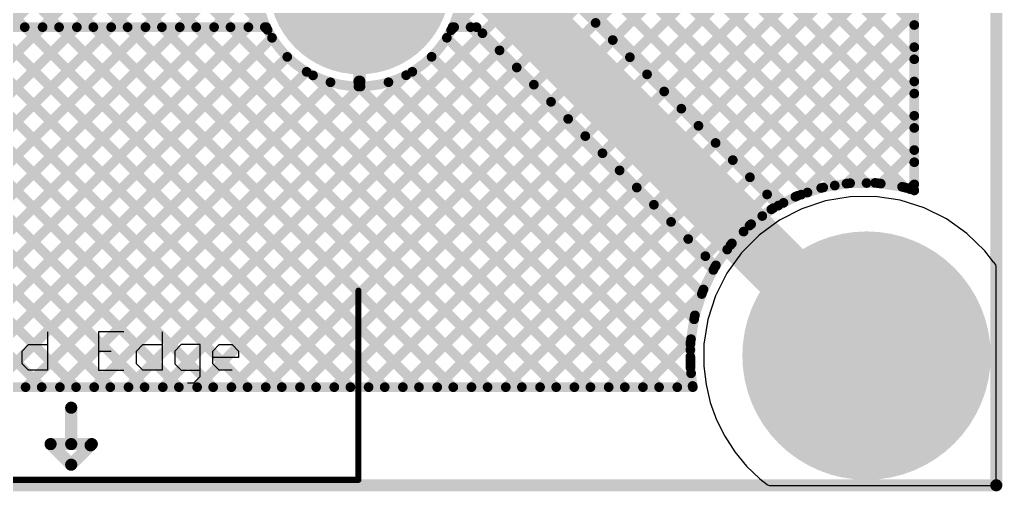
# Model space of a CAD drawing. Header units: millimetres. Extents: x 2.49 to 5.65, y 1.36 to 4.13.
# Drawn here: x 4.839 to 5.65, y 1.364 to 1.753 of the extents above; entities that cross this region are included whole.
import ezdxf

# ---------------------------------------------------------------- set-up
doc = ezdxf.new("R2010")
doc.units = ezdxf.units.MM
doc.header["$MEASUREMENT"] = 0
for name, color, linetype in [('BottomLayer', 5, 'Continuous'), ('BottomSolder', 6, 'Continuous'), ('Mechanical2', 216, 'Continuous'), ('MultiLayer', 9, 'Continuous'), ('PadHoleLayer', 156, 'Continuous'), ('TopLayer', 1, 'Continuous'), ('TopOverlay', 2, 'Continuous'), ('TopSolder', 216, 'Continuous'), ('ViaHoleLayer', 16, 'Continuous')]:
    doc.layers.add(name, color=color, linetype=linetype)

# ---------------------------------------------------------------- blocks, each defined once
blk = doc.blocks.new('U241_041N_1BR85_1_3')
at = {"layer": 'BottomLayer'}
for points, const_width in [([(-0.06496, 0.09272, 1), (-0.03346, 0.09272, 1)], 0.0315), ([(0.03346, 0.09272, 1), (0.06496, 0.09272, 1)], 0.0315), ([(-0.06496, 0.01398, 1), (-0.03346, 0.01398, 1)], 0.0315), ([(0.03346, 0.01398, 1), (0.06496, 0.01398, 1)], 0.0315), ([(-0.27264, -0.09272, 1), (-0.20177, -0.09272, 1)], 0.07087), ([(0.20177, -0.09272, 1), (0.27264, -0.09272, 1)], 0.07087)]:
    blk.add_lwpolyline(points, format="xyb", close=True, dxfattribs=dict(at, const_width=const_width))
at = {"layer": 'BottomSolder'}
for points, const_width in [([(-0.06696, 0.09272, 1), (-0.03146, 0.09272, 1)], 0.0355), ([(0.03146, 0.09272, 1), (0.06696, 0.09272, 1)], 0.0355), ([(-0.06696, 0.01398, 1), (-0.03146, 0.01398, 1)], 0.0355), ([(0.03146, 0.01398, 1), (0.06696, 0.01398, 1)], 0.0355), ([(-0.27464, -0.09272, 1), (-0.19977, -0.09272, 1)], 0.07487), ([(0.19977, -0.09272, 1), (0.27464, -0.09272, 1)], 0.07487)]:
    blk.add_lwpolyline(points, format="xyb", close=True, dxfattribs=dict(at, const_width=const_width))
at = {"layer": 'MultiLayer'}
for points, const_width in [([(-0.06496, 0.09272, 1), (-0.03346, 0.09272, 1)], 0.0315), ([(0.03346, 0.09272, 1), (0.06496, 0.09272, 1)], 0.0315), ([(-0.06496, 0.01398, 1), (-0.03346, 0.01398, 1)], 0.0315), ([(0.03346, 0.01398, 1), (0.06496, 0.01398, 1)], 0.0315), ([(-0.27264, -0.09272, 1), (-0.20177, -0.09272, 1)], 0.07087), ([(0.20177, -0.09272, 1), (0.27264, -0.09272, 1)], 0.07087)]:
    blk.add_lwpolyline(points, format="xyb", close=True, dxfattribs=dict(at, const_width=const_width))
at = {"layer": 'PadHoleLayer'}
for points, const_width in [([(-0.05827, 0.09272, 1), (-0.04016, 0.09272, 1)], 0.01811), ([(0.04016, 0.09272, 1), (0.05827, 0.09272, 1)], 0.01811), ([(-0.05827, 0.01398, 1), (-0.04016, 0.01398, 1)], 0.01811), ([(0.04016, 0.01398, 1), (0.05827, 0.01398, 1)], 0.01811), ([(-0.25984, -0.09272, 1), (-0.21457, -0.09272, 1)], 0.04528), ([(0.21457, -0.09272, 1), (0.25984, -0.09272, 1)], 0.04528)]:
    blk.add_lwpolyline(points, format="xyb", close=True, dxfattribs=dict(at, const_width=const_width))
at = {"layer": 'TopLayer'}
for points, const_width in [([(-0.06496, 0.09272, 1), (-0.03346, 0.09272, 1)], 0.0315), ([(0.03346, 0.09272, 1), (0.06496, 0.09272, 1)], 0.0315), ([(-0.06496, 0.01398, 1), (-0.03346, 0.01398, 1)], 0.0315), ([(0.03346, 0.01398, 1), (0.06496, 0.01398, 1)], 0.0315), ([(-0.27264, -0.09272, 1), (-0.20177, -0.09272, 1)], 0.07087), ([(0.20177, -0.09272, 1), (0.27264, -0.09272, 1)], 0.07087)]:
    blk.add_lwpolyline(points, format="xyb", close=True, dxfattribs=dict(at, const_width=const_width))
at = {"layer": 'TopOverlay'}
for p, q in [((-0.167, -0.38002), (-0.167, -0.4115)), ((-0.15126, -0.38002), (-0.167, -0.38002)), ((-0.14601, -0.38527), (-0.15126, -0.38002)), ((-0.02007, -0.38002), (-0.02007, -0.4115)), ((0.04291, -0.38002), (0.02192, -0.38002)), ((0.02192, -0.38002), (0.02192, -0.4115)), ((0.07439, -0.38002), (0.07439, -0.4115)), ((-0.14601, -0.39051), (-0.14601, -0.38527)), ((-0.15126, -0.39576), (-0.167, -0.39576)), ((-0.167, -0.39576), (-0.15126, -0.39576)), ((-0.15126, -0.39576), (-0.14601, -0.39051)), ((-0.14601, -0.40101), (-0.15126, -0.39576)), ((-0.13027, -0.39051), (-0.13551, -0.39576)), ((-0.13551, -0.39576), (-0.13551, -0.40626)), ((-0.11977, -0.39051), (-0.13027, -0.39051)), ((-0.11452, -0.39576), (-0.11977, -0.39051)), ((-0.11452, -0.40626), (-0.11452, -0.39576)), ((-0.09878, -0.39051), (-0.08829, -0.39051)), ((-0.08829, -0.39051), (-0.08304, -0.39576)), ((-0.08304, -0.39576), (-0.08304, -0.4115)), ((-0.07254, -0.39051), (-0.07254, -0.4115)), ((-0.07254, -0.40101), (-0.06729, -0.39576)), ((-0.06729, -0.39576), (-0.06205, -0.39051)), ((-0.06205, -0.39051), (-0.0568, -0.39051)), ((-0.04106, -0.39576), (-0.03581, -0.39051)), ((-0.04106, -0.40626), (-0.04106, -0.39576)), ((-0.03581, -0.39051), (-0.02007, -0.39051)), ((0.02192, -0.39576), (0.03241, -0.39576)), ((0.0534, -0.39576), (0.05865, -0.39051)), ((0.0534, -0.40626), (0.0534, -0.39576)), ((0.05865, -0.39051), (0.07439, -0.39051)), ((0.09013, -0.39051), (0.08489, -0.39576)), ((0.08489, -0.39576), (0.08489, -0.40626)), ((0.10588, -0.39051), (0.09013, -0.39051)), ((0.10588, -0.41675), (0.10588, -0.39051)), ((0.11637, -0.39576), (0.12162, -0.39051)), ((0.11637, -0.40626), (0.11637, -0.39576)), ((0.12162, -0.39051), (0.13212, -0.39051)), ((0.13212, -0.39051), (0.13736, -0.39576)), ((0.13736, -0.39576), (0.13736, -0.40101)), ((-0.14601, -0.40626), (-0.14601, -0.40101)), ((-0.10403, -0.40626), (-0.09878, -0.40101)), ((-0.09878, -0.40101), (-0.08304, -0.40101)), ((-0.07254, -0.4115), (-0.07254, -0.40101)), ((0.13736, -0.40101), (0.11637, -0.40101)), ((-0.167, -0.4115), (-0.15126, -0.4115)), ((-0.15126, -0.4115), (-0.14601, -0.40626)), ((-0.13551, -0.40626), (-0.13027, -0.4115)), ((-0.13027, -0.4115), (-0.11977, -0.4115)), ((-0.11977, -0.4115), (-0.11452, -0.40626)), ((-0.09878, -0.4115), (-0.10403, -0.40626)), ((-0.08304, -0.4115), (-0.09878, -0.4115)), ((-0.03581, -0.4115), (-0.04106, -0.40626)), ((-0.02007, -0.4115), (-0.03581, -0.4115)), ((0.02192, -0.4115), (0.04291, -0.4115)), ((0.05865, -0.4115), (0.0534, -0.40626)), ((0.07439, -0.4115), (0.05865, -0.4115)), ((0.08489, -0.40626), (0.09013, -0.4115)), ((0.09013, -0.4115), (0.10588, -0.4115)), ((0.12162, -0.4115), (0.11637, -0.40626)), ((0.13212, -0.4115), (0.12162, -0.4115)), ((0.10063, -0.422), (0.10588, -0.41675)), ((0.09538, -0.422), (0.10063, -0.422))]:
    blk.add_line(p, q, dxfattribs=at)
for points, const_width in [([(-0.238, 0.143), (0.23641, 0.143)], 0.005), ([(-0.238, -0.013), (-0.238, 0.143)], 0.005), ([(0.23641, -0.013), (0.23641, 0.143)], 0.005), ([(-0.238, -0.502), (-0.238, -0.346)], 0.005), ([(0.23641, -0.502), (0.23641, -0.346)], 0.005), ([(-0.0005, -0.4725), (-0.0005, -0.4425)], 0.01), ([(-0.0175, -0.4725), (-0.0005, -0.4895)], 0.01), ([(-0.0175, -0.4725), (-0.0005, -0.4725)], 0.01), ([(-0.0005, -0.4725), (0.0165, -0.4725)], 0.01), ([(-0.0005, -0.4895), (0.0155, -0.4735)], 0.01), ([(-0.238, -0.502), (0.23641, -0.502)], 0.005)]:
    blk.add_lwpolyline(points, dxfattribs=dict(at, const_width=const_width))
for points, const_width in [([(-0.23925, 0.143, 1), (-0.23675, 0.143, 1)], 0.0025), ([(-0.23925, 0.143, 1), (-0.23675, 0.143, 1)], 0.0025), ([(0.23516, 0.143, 1), (0.23766, 0.143, 1)], 0.0025), ([(0.23516, 0.143, 1), (0.23766, 0.143, 1)], 0.0025), ([(0.10628, 0.09272, 1), (0.09214, 0.09272, 1)], 0.01), ([(0.08964, 0.09272, 1), (0.09464, 0.09272, 1)], 0.005), ([(0.10378, 0.09272, 1), (0.10878, 0.09272, 1)], 0.005), ([(-0.23925, -0.013, 1), (-0.23675, -0.013, 1)], 0.0025), ([(0.23516, -0.013, 1), (0.23766, -0.013, 1)], 0.0025), ([(-0.23925, -0.346, 1), (-0.23675, -0.346, 1)], 0.0025), ([(0.23516, -0.346, 1), (0.23766, -0.346, 1)], 0.0025), ([(-0.003, -0.4425, 1), (0.002, -0.4425, 1)], 0.005), ([(-0.02, -0.4725, 1), (-0.015, -0.4725, 1)], 0.005), ([(-0.02, -0.4725, 1), (-0.015, -0.4725, 1)], 0.005), ([(-0.003, -0.4725, 1), (0.002, -0.4725, 1)], 0.005), ([(-0.003, -0.4725, 1), (0.002, -0.4725, 1)], 0.005), ([(-0.003, -0.4725, 1), (0.002, -0.4725, 1)], 0.005), ([(0.013, -0.4735, 1), (0.018, -0.4735, 1)], 0.005), ([(0.014, -0.4725, 1), (0.019, -0.4725, 1)], 0.005), ([(-0.003, -0.4895, 1), (0.002, -0.4895, 1)], 0.005), ([(-0.003, -0.4895, 1), (0.002, -0.4895, 1)], 0.005), ([(-0.23925, -0.502, 1), (-0.23675, -0.502, 1)], 0.0025), ([(-0.23925, -0.502, 1), (-0.23675, -0.502, 1)], 0.0025), ([(0.23516, -0.502, 1), (0.23766, -0.502, 1)], 0.0025), ([(0.23516, -0.502, 1), (0.23766, -0.502, 1)], 0.0025)]:
    blk.add_lwpolyline(points, format="xyb", close=True, dxfattribs=dict(at, const_width=const_width))
at = {"layer": 'TopSolder'}
for points, const_width in [([(-0.06696, 0.09272, 1), (-0.03146, 0.09272, 1)], 0.0355), ([(0.03146, 0.09272, 1), (0.06696, 0.09272, 1)], 0.0355), ([(-0.06696, 0.01398, 1), (-0.03146, 0.01398, 1)], 0.0355), ([(0.03146, 0.01398, 1), (0.06696, 0.01398, 1)], 0.0355), ([(-0.27464, -0.09272, 1), (-0.19977, -0.09272, 1)], 0.07487), ([(0.19977, -0.09272, 1), (0.27464, -0.09272, 1)], 0.07487)]:
    blk.add_lwpolyline(points, format="xyb", close=True, dxfattribs=dict(at, const_width=const_width))

msp = doc.modelspace()

# ---------------------------------------------------------------- linework, layer by layer
at = {"layer": 'BottomLayer'}
for p, q in [((5.52415, 1.60699), (5.50375, 1.6036)), ((5.54482, 1.60716), (5.52415, 1.60699)), ((5.56528, 1.60412), (5.54482, 1.60716)), ((5.48413, 1.59707), (5.46576, 1.58758)), ((5.50375, 1.6036), (5.48413, 1.59707)), ((5.585, 1.59793), (5.56528, 1.60412)), ((5.60353, 1.58874), (5.585, 1.59793)), ((5.6204, 1.57679), (5.60353, 1.58874)), ((5.46576, 1.58758), (5.4491, 1.57534)), ((5.4491, 1.57534), (5.43454, 1.56066)), ((5.63521, 1.56236), (5.6204, 1.57679)), ((5.43454, 1.56066), (5.42244, 1.54389)), ((5.6414, 1.55408), (5.63521, 1.56236)), ((5.64146, 1.55399), (5.6414, 1.55408)), ((5.64159, 1.55381), (5.64146, 1.55399)), ((5.6417, 1.55362), (5.64159, 1.55381)), ((5.64181, 1.55343), (5.6417, 1.55362)), ((5.64186, 1.55333), (5.64181, 1.55343)), ((5.64248, 1.55301), (5.64186, 1.55333)), ((5.64186, 1.55333), (5.64186, 1.55333)), ((5.64351, 1.55207), (5.64248, 1.55301)), ((5.64424, 1.55088), (5.64351, 1.55207)), ((5.64462, 1.54954), (5.64424, 1.55088)), ((5.64462, 1.54885), (5.64462, 1.54954)), ((5.64462, 1.41867), (5.64462, 1.54885)), ((5.42244, 1.54389), (5.4131, 1.52544)), ((5.4131, 1.52544), (5.40675, 1.50576)), ((5.40675, 1.50576), (5.40353, 1.48534)), ((5.40353, 1.48534), (5.40353, 1.475)), ((5.40353, 1.475), (5.40353, 1.46739)), ((5.40353, 1.46739), (5.40528, 1.45227)), ((5.40528, 1.45227), (5.40875, 1.43745)), ((5.40875, 1.43745), (5.4139, 1.42313)), ((5.4139, 1.42313), (5.42067, 1.40949)), ((5.64462, 1.36882), (5.64462, 1.41867)), ((5.42067, 1.40949), (5.42895, 1.39672)), ((5.42895, 1.39672), (5.43865, 1.38499)), ((5.43865, 1.38499), (5.44963, 1.37445)), ((5.44963, 1.37445), (5.45569, 1.36984)), ((5.45569, 1.36984), (5.45601, 1.3696)), ((5.45601, 1.3696), (5.45673, 1.36921)), ((5.45673, 1.36921), (5.45751, 1.36895)), ((5.45751, 1.36895), (5.45831, 1.36882)), ((5.45831, 1.36882), (5.45872, 1.36882)), ((5.45872, 1.36882), (5.45872, 1.36882)), ((5.45872, 1.36882), (5.64462, 1.36882))]:
    msp.add_line(p, q, dxfattribs=at)
for points, const_width in [([(5.577, 3.8819), (5.577, 1.61219)], 0.008), ([(4.84999, 2.47563), (5.577, 1.74863)], 0.008), ([(4.56127, 1.45), (5.577, 2.46573)], 0.008), ([(4.84999, 2.44735), (5.577, 1.72034)], 0.008), ([(4.58956, 1.45), (5.577, 2.43744)], 0.008), ([(4.84999, 2.41907), (5.577, 1.69206)], 0.008), ([(4.61784, 1.45), (5.577, 2.40916)], 0.008), ([(4.84999, 2.39078), (5.577, 1.66377)], 0.008), ([(4.64612, 1.45), (5.577, 2.38088)], 0.008), ([(4.84999, 2.3625), (5.577, 1.63549)], 0.008), ([(4.84999, 2.33421), (5.56973, 1.61447)], 0.008), ([(4.84999, 2.30593), (5.5376, 1.61832)], 0.008), ([(4.84999, 2.27764), (5.5114, 1.61624)], 0.008), ([(4.84999, 2.24936), (5.48888, 1.61047)], 0.008), ([(4.84999, 2.22108), (5.46913, 1.60194)], 0.008), ([(4.84999, 2.19279), (5.45165, 1.59113)], 0.008), ([(5.19505, 1.74437), (5.577, 2.12632)], 0.008), ([(4.541, 2.10581), (5.19681, 1.45)], 0.008), ([(4.92897, 1.45), (5.577, 2.09803)], 0.008), ([(4.541, 2.07752), (5.16852, 1.45)], 0.008), ([(4.95725, 1.45), (5.577, 2.06975)], 0.008), ([(4.541, 2.04924), (5.14024, 1.45)], 0.008), ([(4.98554, 1.45), (5.577, 2.04146)], 0.008), ([(4.541, 2.02095), (5.11195, 1.45)], 0.008), ([(5.01382, 1.45), (5.577, 2.01318)], 0.008), ([(5.04211, 1.45), (5.577, 1.9849)], 0.008), ([(5.07039, 1.45), (5.577, 1.95661)], 0.008), ([(5.09867, 1.45), (5.577, 1.92833)], 0.008), ([(5.12696, 1.45), (5.577, 1.90004)], 0.008), ([(4.41989, 1.8875), (4.85739, 1.45)], 0.008), ([(5.15524, 1.45), (5.577, 1.87176)], 0.008), ([(4.86726, 1.8644), (5.28166, 1.45)], 0.008), ([(4.53299, 1.45), (4.92722, 1.84424)], 0.008), ([(4.82772, 1.84737), (5.22509, 1.45)], 0.008), ([(4.8519, 1.85148), (5.25338, 1.45)], 0.008), ([(4.91112, 1.84882), (5.30994, 1.45)], 0.008), ([(4.94275, 1.84548), (5.04367, 1.74456)], 0.008), ([(5.18353, 1.45), (5.577, 1.84347)], 0.008), ([(4.67441, 1.45), (5.04197, 1.81756)], 0.008), ([(5.19678, 1.81773), (5.43622, 1.57828)], 0.008), ([(5.21181, 1.45), (5.577, 1.81519)], 0.008), ([(4.72622, 1.80745), (5.08367, 1.45)], 0.008), ([(4.70269, 1.45), (5.03455, 1.78186)], 0.008), ([(5.11941, 1.70198), (5.11941, 1.78285)], 0.01), ([(5.20427, 1.78195), (5.42274, 1.56347)], 0.008), ([(5.2401, 1.45), (5.577, 1.7869)], 0.008), ([(4.72957, 1.77581), (5.05538, 1.45)], 0.008), ([(4.73098, 1.45), (5.03843, 1.75745)], 0.008), ([(5.20041, 1.75752), (5.41127, 1.54666)], 0.008), ([(5.26838, 1.45), (5.577, 1.75862)], 0.008), ([(4.72435, 1.75275), (5.0271, 1.45)], 0.008), ([(4.71457, 1.73425), (4.99882, 1.45)], 0.008), ([(4.75926, 1.45), (5.04732, 1.73806)], 0.008), ([(5.19153, 1.73812), (5.40202, 1.52763)], 0.008), ([(5.29666, 1.45), (5.577, 1.73034)], 0.008), ([(4.78755, 1.45), (5.05989, 1.72235)], 0.008), ([(5.17897, 1.72239), (5.39542, 1.50595)], 0.008), ([(4.70124, 1.71929), (4.97053, 1.45)], 0.008), ([(4.68451, 1.70774), (4.94225, 1.45)], 0.008), ([(4.81583, 1.45), (5.07585, 1.71001)], 0.008), ([(4.90068, 1.45), (5.15789, 1.70721)], 0.008), ([(5.08112, 1.70711), (5.33823, 1.45)], 0.008), ([(5.16303, 1.71005), (5.39231, 1.48077)], 0.008), ([(4.63735, 1.69833), (4.88568, 1.45)], 0.008), ([(4.66386, 1.7001), (4.91396, 1.45)], 0.008), ([(4.84411, 1.45), (5.09553, 1.70141)], 0.008), ([(4.8724, 1.45), (5.12039, 1.69799)], 0.008), ([(5.11853, 1.69798), (5.36651, 1.45)], 0.008), ([(5.14337, 1.70143), (5.39429, 1.45051)], 0.008), ([(5.4837, 1.60875), (5.577, 1.70205)], 0.008), ([(5.52108, 1.61784), (5.577, 1.67377)], 0.008), ([(5.54934, 1.61783), (5.577, 1.64548)], 0.008), ([(5.50191, 1.61466), (5.52231, 1.61805)], 0.008), ([(5.52405, 1.6182), (5.54473, 1.61838)], 0.008), ([(5.54648, 1.61825), (5.56693, 1.61521)], 0.008), ([(5.57319, 1.61339), (5.577, 1.6172)], 0.008), ([(5.48059, 1.60772), (5.50021, 1.61424)], 0.008), ([(5.56863, 1.61482), (5.577, 1.61219)], 0.008), ([(5.46061, 1.59754), (5.47898, 1.60704)], 0.008), ([(5.44246, 1.58438), (5.45912, 1.59662)], 0.008), ([(5.42657, 1.56855), (5.44113, 1.58323)], 0.008), ([(5.41335, 1.55045), (5.42544, 1.56722)], 0.008), ([(5.4031, 1.53051), (5.41244, 1.54895)], 0.008), ([(5.39607, 1.50921), (5.40243, 1.52889)], 0.008), ([(5.32495, 1.45), (5.40176, 1.52681)], 0.008), ([(5.39245, 1.48708), (5.39567, 1.50751)], 0.008), ([(5.35323, 1.45), (5.39285, 1.48962)], 0.008), ([(5.39231, 1.48534), (5.39231, 1.475)], 0.008), ([(5.39231, 1.46739), (5.39231, 1.475)], 0.008), ([(5.39239, 1.4661), (5.39414, 1.45098)], 0.008), ([(5.38152, 1.45), (5.39293, 1.46141)], 0.008), ([(4.075, 1.45), (5.39435, 1.45)], 0.008)]:
    msp.add_lwpolyline(points, dxfattribs=dict(at, const_width=const_width))
for points, const_width in [([(5.20428, 1.78285, 1), (5.03454, 1.78285, 1)], 0.008), ([(5.575, 1.74863, 1), (5.579, 1.74863, 1)], 0.004), ([(5.04167, 1.74456, 1), (5.04567, 1.74456, 1)], 0.004), ([(5.19305, 1.74437, 1), (5.19705, 1.74437, 1)], 0.004), ([(5.04532, 1.73806, 1), (5.04932, 1.73806, 1)], 0.004), ([(5.18953, 1.73812, 1), (5.19353, 1.73812, 1)], 0.004), ([(5.575, 1.73034, 1), (5.579, 1.73034, 1)], 0.004), ([(5.05789, 1.72235, 1), (5.06189, 1.72235, 1)], 0.004), ([(5.17697, 1.72239, 1), (5.18097, 1.72239, 1)], 0.004), ([(5.575, 1.72034, 1), (5.579, 1.72034, 1)], 0.004), ([(5.07385, 1.71001, 1), (5.07785, 1.71001, 1)], 0.004), ([(5.07912, 1.70711, 1), (5.08312, 1.70711, 1)], 0.004), ([(5.15589, 1.70721, 1), (5.15989, 1.70721, 1)], 0.004), ([(5.16103, 1.71005, 1), (5.16503, 1.71005, 1)], 0.004), ([(5.09353, 1.70141, 1), (5.09753, 1.70141, 1)], 0.004), ([(5.11691, 1.70198, 1), (5.12191, 1.70198, 1)], 0.005), ([(5.11653, 1.69798, 1), (5.12053, 1.69798, 1)], 0.004), ([(5.11839, 1.69799, 1), (5.12239, 1.69799, 1)], 0.004), ([(5.14137, 1.70143, 1), (5.14536, 1.70143, 1)], 0.004), ([(5.575, 1.70205, 1), (5.579, 1.70205, 1)], 0.004), ([(5.575, 1.69206, 1), (5.579, 1.69206, 1)], 0.004), ([(5.575, 1.67377, 1), (5.579, 1.67377, 1)], 0.004), ([(5.575, 1.66377, 1), (5.579, 1.66377, 1)], 0.004), ([(5.575, 1.64548, 1), (5.579, 1.64548, 1)], 0.004), ([(5.575, 1.63549, 1), (5.579, 1.63549, 1)], 0.004), ([(5.51908, 1.61784, 1), (5.52308, 1.61784, 1)], 0.004), ([(5.52031, 1.61805, 1), (5.52431, 1.61805, 1)], 0.004), ([(5.52205, 1.6182, 1), (5.52605, 1.6182, 1)], 0.004), ([(5.5356, 1.61832, 1), (5.5396, 1.61832, 1)], 0.004), ([(5.54273, 1.61838, 1), (5.54673, 1.61838, 1)], 0.004), ([(5.54448, 1.61825, 1), (5.54848, 1.61825, 1)], 0.004), ([(5.54734, 1.61783, 1), (5.55134, 1.61783, 1)], 0.004), ([(5.575, 1.6172, 1), (5.579, 1.6172, 1)], 0.004), ([(5.4817, 1.60875, 1), (5.4857, 1.60875, 1)], 0.004), ([(5.48688, 1.61047, 1), (5.49088, 1.61047, 1)], 0.004), ([(5.49821, 1.61424, 1), (5.50221, 1.61424, 1)], 0.004), ([(5.49991, 1.61466, 1), (5.50391, 1.61466, 1)], 0.004), ([(5.5094, 1.61624, 1), (5.5134, 1.61624, 1)], 0.004), ([(5.56493, 1.61521, 1), (5.56893, 1.61521, 1)], 0.004), ([(5.56663, 1.61482, 1), (5.57063, 1.61482, 1)], 0.004), ([(5.56773, 1.61447, 1), (5.57173, 1.61447, 1)], 0.004), ([(5.57119, 1.61339, 1), (5.57519, 1.61339, 1)], 0.004), ([(5.575, 1.61219, 1), (5.579, 1.61219, 1)], 0.004), ([(5.575, 1.61219, 1), (5.579, 1.61219, 1)], 0.004), ([(5.46713, 1.60194, 1), (5.47113, 1.60194, 1)], 0.004), ([(5.47698, 1.60704, 1), (5.48098, 1.60704, 1)], 0.004), ([(5.47859, 1.60772, 1), (5.48259, 1.60772, 1)], 0.004), ([(5.45712, 1.59662, 1), (5.46112, 1.59662, 1)], 0.004), ([(5.45861, 1.59754, 1), (5.46261, 1.59754, 1)], 0.004), ([(5.44965, 1.59113, 1), (5.45365, 1.59113, 1)], 0.004), ([(5.43422, 1.57828, 1), (5.43822, 1.57828, 1)], 0.004), ([(5.43913, 1.58323, 1), (5.44313, 1.58323, 1)], 0.004), ([(5.44046, 1.58438, 1), (5.44446, 1.58438, 1)], 0.004), ([(5.42457, 1.56855, 1), (5.42857, 1.56855, 1)], 0.004), ([(5.48839, 1.476, 1), (5.58682, 1.476, 1)], 0.09843), ([(5.42074, 1.56347, 1), (5.42474, 1.56347, 1)], 0.004), ([(5.42344, 1.56722, 1), (5.42744, 1.56722, 1)], 0.004), ([(5.5267, 1.553, 1), (5.53851, 1.553, 1)], 0.01181), ([(5.40927, 1.54666, 1), (5.41327, 1.54666, 1)], 0.004), ([(5.41044, 1.54895, 1), (5.41444, 1.54895, 1)], 0.004), ([(5.41135, 1.55045, 1), (5.41535, 1.55045, 1)], 0.004), ([(5.58261, 1.53398, 1), (5.59442, 1.53398, 1)], 0.01181), ([(5.40043, 1.52889, 1), (5.40443, 1.52889, 1)], 0.004), ([(5.4011, 1.53051, 1), (5.4051, 1.53051, 1)], 0.004), ([(5.47372, 1.52691, 1), (5.48553, 1.52691, 1)], 0.01181), ([(5.39976, 1.52681, 1), (5.40376, 1.52681, 1)], 0.004), ([(5.40002, 1.52763, 1), (5.40402, 1.52763, 1)], 0.004), ([(5.39342, 1.50595, 1), (5.39742, 1.50595, 1)], 0.004), ([(5.39367, 1.50751, 1), (5.39767, 1.50751, 1)], 0.004), ([(5.39407, 1.50921, 1), (5.39807, 1.50921, 1)], 0.004), ([(5.39085, 1.48962, 1), (5.39485, 1.48962, 1)], 0.004), ([(5.6087, 1.481, 1), (5.62051, 1.481, 1)], 0.01181), ([(5.39031, 1.48534, 1), (5.39431, 1.48534, 1)], 0.004), ([(5.39031, 1.48077, 1), (5.39431, 1.48077, 1)], 0.004), ([(5.39045, 1.48708, 1), (5.39445, 1.48708, 1)], 0.004), ([(5.39031, 1.475, 1), (5.39431, 1.475, 1)], 0.004), ([(5.39031, 1.475, 1), (5.39431, 1.475, 1)], 0.004), ([(5.39031, 1.46739, 1), (5.39431, 1.46739, 1)], 0.004), ([(5.39039, 1.4661, 1), (5.39439, 1.4661, 1)], 0.004), ([(5.39093, 1.46141, 1), (5.39493, 1.46141, 1)], 0.004), ([(4.84211, 1.45, 1), (4.84611, 1.45, 1)], 0.004), ([(4.85539, 1.45, 1), (4.85939, 1.45, 1)], 0.004), ([(4.8704, 1.45, 1), (4.8744, 1.45, 1)], 0.004), ([(4.88368, 1.45, 1), (4.88768, 1.45, 1)], 0.004), ([(4.89868, 1.45, 1), (4.90268, 1.45, 1)], 0.004), ([(4.91196, 1.45, 1), (4.91596, 1.45, 1)], 0.004), ([(4.92697, 1.45, 1), (4.93097, 1.45, 1)], 0.004), ([(4.94025, 1.45, 1), (4.94425, 1.45, 1)], 0.004), ([(4.95525, 1.45, 1), (4.95925, 1.45, 1)], 0.004), ([(4.96853, 1.45, 1), (4.97253, 1.45, 1)], 0.004), ([(4.98354, 1.45, 1), (4.98754, 1.45, 1)], 0.004), ([(4.99682, 1.45, 1), (5.00082, 1.45, 1)], 0.004), ([(5.01182, 1.45, 1), (5.01582, 1.45, 1)], 0.004), ([(5.0251, 1.45, 1), (5.0291, 1.45, 1)], 0.004), ([(5.0401, 1.45, 1), (5.04411, 1.45, 1)], 0.004), ([(5.05338, 1.45, 1), (5.05738, 1.45, 1)], 0.004), ([(5.06839, 1.45, 1), (5.07239, 1.45, 1)], 0.004), ([(5.08167, 1.45, 1), (5.08567, 1.45, 1)], 0.004), ([(5.09667, 1.45, 1), (5.10067, 1.45, 1)], 0.004), ([(5.10995, 1.45, 1), (5.11395, 1.45, 1)], 0.004), ([(5.12496, 1.45, 1), (5.12896, 1.45, 1)], 0.004), ([(5.13824, 1.45, 1), (5.14224, 1.45, 1)], 0.004), ([(5.15324, 1.45, 1), (5.15724, 1.45, 1)], 0.004), ([(5.16652, 1.45, 1), (5.17052, 1.45, 1)], 0.004), ([(5.18153, 1.45, 1), (5.18553, 1.45, 1)], 0.004), ([(5.19481, 1.45, 1), (5.19881, 1.45, 1)], 0.004), ([(5.20981, 1.45, 1), (5.21381, 1.45, 1)], 0.004), ([(5.22309, 1.45, 1), (5.22709, 1.45, 1)], 0.004), ([(5.2381, 1.45, 1), (5.2421, 1.45, 1)], 0.004), ([(5.25138, 1.45, 1), (5.25537, 1.45, 1)], 0.004), ([(5.26638, 1.45, 1), (5.27038, 1.45, 1)], 0.004), ([(5.27966, 1.45, 1), (5.28366, 1.45, 1)], 0.004), ([(5.29466, 1.45, 1), (5.29866, 1.45, 1)], 0.004), ([(5.30794, 1.45, 1), (5.31194, 1.45, 1)], 0.004), ([(5.32295, 1.45, 1), (5.32695, 1.45, 1)], 0.004), ([(5.33623, 1.45, 1), (5.34023, 1.45, 1)], 0.004), ([(5.35123, 1.45, 1), (5.35523, 1.45, 1)], 0.004), ([(5.36451, 1.45, 1), (5.36851, 1.45, 1)], 0.004), ([(5.37952, 1.45, 1), (5.38352, 1.45, 1)], 0.004), ([(5.39214, 1.45098, 1), (5.39614, 1.45098, 1)], 0.004), ([(5.39229, 1.45051, 1), (5.39629, 1.45051, 1)], 0.004), ([(5.39235, 1.45, 1), (5.39635, 1.45, 1)], 0.004), ([(5.58968, 1.42509, 1), (5.60149, 1.42509, 1)], 0.01181), ([(5.48079, 1.41802, 1), (5.4926, 1.41802, 1)], 0.01181), ([(5.5367, 1.399, 1), (5.54851, 1.399, 1)], 0.01181)]:
    msp.add_lwpolyline(points, format="xyb", close=True, dxfattribs=dict(at, const_width=const_width))
at = {"layer": 'BottomSolder', "const_width": 0.10243}
msp.add_lwpolyline([(5.48639, 1.476, 1), (5.58882, 1.476, 1)], format="xyb", close=True, dxfattribs=at)
at = {"layer": 'Mechanical2', "const_width": 0.01}
for points in [[(5.64461, 1.36909), (5.64461, 4.125)], [(4.075, 1.36909), (5.64461, 1.36909)]]:
    msp.add_lwpolyline(points, dxfattribs=at)
at = {"layer": 'Mechanical2', "const_width": 0.005}
msp.add_lwpolyline([(5.64211, 1.36909, 1), (5.64711, 1.36909, 1)], format="xyb", close=True, dxfattribs=at)
msp.add_lwpolyline([(5.64211, 1.36909, 1), (5.64711, 1.36909, 1)], format="xyb", close=True, dxfattribs=at)
at = {"layer": 'MultiLayer'}
for points, const_width in [([(5.48839, 1.476, 1), (5.58682, 1.476, 1)], 0.09843), ([(5.5267, 1.553, 1), (5.53851, 1.553, 1)], 0.01181), ([(5.58261, 1.53398, 1), (5.59442, 1.53398, 1)], 0.01181), ([(5.47372, 1.52691, 1), (5.48553, 1.52691, 1)], 0.01181), ([(5.6087, 1.481, 1), (5.62051, 1.481, 1)], 0.01181), ([(5.58968, 1.42509, 1), (5.60149, 1.42509, 1)], 0.01181), ([(5.48079, 1.41802, 1), (5.4926, 1.41802, 1)], 0.01181), ([(5.5367, 1.399, 1), (5.54851, 1.399, 1)], 0.01181)]:
    msp.add_lwpolyline(points, format="xyb", close=True, dxfattribs=dict(at, const_width=const_width))
at = {"layer": 'PadHoleLayer', "const_width": 0.06102}
msp.add_lwpolyline([(5.50709, 1.476, 1), (5.56812, 1.476, 1)], format="xyb", close=True, dxfattribs=at)
at = {"layer": 'TopLayer'}
for p, q in [((5.52415, 1.60699), (5.50375, 1.6036)), ((5.54482, 1.60716), (5.52415, 1.60699)), ((5.56528, 1.60412), (5.54482, 1.60716)), ((5.48413, 1.59707), (5.46576, 1.58758)), ((5.50375, 1.6036), (5.48413, 1.59707)), ((5.585, 1.59793), (5.56528, 1.60412)), ((5.60353, 1.58874), (5.585, 1.59793)), ((5.6204, 1.57679), (5.60353, 1.58874)), ((5.46576, 1.58758), (5.4491, 1.57534)), ((5.4491, 1.57534), (5.43454, 1.56066)), ((5.63521, 1.56236), (5.6204, 1.57679)), ((5.43454, 1.56066), (5.42244, 1.54389)), ((5.6414, 1.55408), (5.63521, 1.56236)), ((5.64146, 1.55399), (5.6414, 1.55408)), ((5.64159, 1.55381), (5.64146, 1.55399)), ((5.6417, 1.55362), (5.64159, 1.55381)), ((5.64181, 1.55343), (5.6417, 1.55362)), ((5.64186, 1.55333), (5.64181, 1.55343)), ((5.64248, 1.55301), (5.64186, 1.55333)), ((5.64351, 1.55207), (5.64248, 1.55301)), ((5.64424, 1.55089), (5.64351, 1.55207)), ((5.64462, 1.54954), (5.64424, 1.55089)), ((5.64462, 1.54885), (5.64462, 1.54954)), ((5.64462, 1.41867), (5.64462, 1.54885)), ((5.42244, 1.54389), (5.4131, 1.52544)), ((5.4131, 1.52544), (5.40675, 1.50576)), ((5.40675, 1.50576), (5.40353, 1.48534)), ((5.40353, 1.48534), (5.40353, 1.475)), ((5.40353, 1.475), (5.40353, 1.46739)), ((5.40353, 1.46739), (5.40528, 1.45227)), ((5.40528, 1.45227), (5.40875, 1.43745)), ((5.40875, 1.43745), (5.4139, 1.42313)), ((5.4139, 1.42313), (5.42067, 1.40949)), ((5.64462, 1.36882), (5.64462, 1.41867)), ((5.42067, 1.40949), (5.42895, 1.39672)), ((5.42895, 1.39672), (5.43865, 1.38499)), ((5.43865, 1.38499), (5.44963, 1.37445)), ((5.44963, 1.37445), (5.45569, 1.36984)), ((5.45569, 1.36984), (5.45601, 1.3696)), ((5.45601, 1.3696), (5.45673, 1.36921)), ((5.45673, 1.36921), (5.45751, 1.36895)), ((5.45751, 1.36895), (5.45831, 1.36882)), ((5.45831, 1.36882), (5.45872, 1.36882)), ((5.45872, 1.36882), (5.45872, 1.36882)), ((5.45872, 1.36882), (5.64462, 1.36882))]:
    msp.add_line(p, q, dxfattribs=at)
for points, const_width in [([(5.577, 3.8819), (5.577, 1.61219)], 0.008), ([(5.271, 2.05463), (5.577, 1.74863)], 0.008), ([(5.271, 2.02634), (5.577, 1.72034)], 0.008), ([(5.31417, 1.75035), (5.577, 2.01318)], 0.008), ([(5.271, 1.99806), (5.577, 1.69206)], 0.008), ([(5.32831, 1.73621), (5.577, 1.9849)], 0.008), ([(5.271, 1.96977), (5.577, 1.66377)], 0.008), ([(5.34245, 1.72206), (5.577, 1.95661)], 0.008), ([(5.271, 1.94149), (5.577, 1.63549)], 0.008), ([(5.3566, 1.70792), (5.577, 1.92833)], 0.008), ([(5.271, 1.91321), (5.56973, 1.61447)], 0.008), ([(5.37074, 1.69378), (5.577, 1.90004)], 0.008), ([(5.26908, 1.88684), (5.5376, 1.61832)], 0.008), ([(5.25756, 1.87008), (5.5114, 1.61624)], 0.008), ([(5.38488, 1.67964), (5.577, 1.87176)], 0.008), ([(4.44855, 1.85885), (4.85739, 1.45)], 0.008), ([(5.24341, 1.85594), (5.48888, 1.61047)], 0.008), ([(5.22927, 1.8418), (5.46913, 1.60194)], 0.008), ([(5.39902, 1.6655), (5.577, 1.84347)], 0.008), ([(5.41316, 1.65135), (5.577, 1.81519)], 0.008), ([(5.23076, 1.78285), (5.53761, 1.476)], 0.05), ([(5.25626, 1.80825), (5.46481, 1.59971)], 0.008), ([(5.11941, 1.70198), (5.11941, 1.78285)], 0.01), ([(5.42731, 1.63721), (5.577, 1.7869)], 0.008), ([(5.44145, 1.62307), (5.577, 1.75862)], 0.008), ([(4.56127, 1.45), (4.85812, 1.74685)], 0.008), ([(4.58956, 1.45), (4.8864, 1.74685)], 0.008), ([(4.61784, 1.45), (4.91469, 1.74685)], 0.008), ([(4.64612, 1.45), (4.94297, 1.74685)], 0.008), ([(4.67441, 1.45), (4.97126, 1.74685)], 0.008), ([(4.70269, 1.45), (4.99954, 1.74685)], 0.008), ([(4.72185, 1.74685), (5.04256, 1.74685)], 0.008), ([(4.73025, 1.74685), (5.0271, 1.45)], 0.008), ([(4.73098, 1.45), (5.02782, 1.74685)], 0.008), ([(4.75854, 1.74685), (5.05538, 1.45)], 0.008), ([(4.78682, 1.74685), (5.08367, 1.45)], 0.008), ([(4.81511, 1.74685), (5.11195, 1.45)], 0.008), ([(4.84339, 1.74685), (5.14024, 1.45)], 0.008), ([(4.87168, 1.74685), (5.16852, 1.45)], 0.008), ([(4.89996, 1.74685), (5.19681, 1.45)], 0.008), ([(4.92824, 1.74685), (5.22509, 1.45)], 0.008), ([(4.95653, 1.74685), (5.25338, 1.45)], 0.008), ([(4.98481, 1.74685), (5.28166, 1.45)], 0.008), ([(5.0131, 1.74685), (5.30994, 1.45)], 0.008), ([(5.04138, 1.74685), (5.04367, 1.74456)], 0.008), ([(5.19505, 1.74437), (5.19753, 1.74685)], 0.008), ([(5.19626, 1.74685), (5.21585, 1.74685)], 0.008), ([(5.21109, 1.74685), (5.41127, 1.54666)], 0.008), ([(5.21585, 1.74685), (5.413, 1.54969)], 0.008), ([(4.92897, 1.45), (5.22083, 1.74186)], 0.008), ([(4.71457, 1.73425), (4.99882, 1.45)], 0.008), ([(4.75926, 1.45), (5.04732, 1.73806)], 0.008), ([(5.19153, 1.73812), (5.40202, 1.52763)], 0.008), ([(5.45559, 1.60893), (5.577, 1.73034)], 0.008), ([(4.78755, 1.45), (5.05989, 1.72235)], 0.008), ([(4.95725, 1.45), (5.23497, 1.72772)], 0.008), ([(5.17897, 1.72239), (5.39542, 1.50595)], 0.008), ([(4.70124, 1.71929), (4.97053, 1.45)], 0.008), ([(4.68451, 1.70774), (4.94225, 1.45)], 0.008), ([(4.81583, 1.45), (5.07585, 1.71001)], 0.008), ([(4.90068, 1.45), (5.15789, 1.70721)], 0.008), ([(4.98554, 1.45), (5.24912, 1.71358)], 0.008), ([(5.08112, 1.70711), (5.33823, 1.45)], 0.008), ([(5.16303, 1.71005), (5.39231, 1.48077)], 0.008), ([(4.63735, 1.69833), (4.88568, 1.45)], 0.008), ([(4.66386, 1.7001), (4.91396, 1.45)], 0.008), ([(4.84411, 1.45), (5.09553, 1.70141)], 0.008), ([(4.8724, 1.45), (5.12039, 1.69799)], 0.008), ([(5.01382, 1.45), (5.26326, 1.69944)], 0.008), ([(5.11853, 1.69798), (5.36651, 1.45)], 0.008), ([(5.14337, 1.70143), (5.39429, 1.45051)], 0.008), ([(5.4837, 1.60875), (5.577, 1.70205)], 0.008), ([(5.04211, 1.45), (5.2774, 1.68529)], 0.008), ([(5.52108, 1.61785), (5.577, 1.67377)], 0.008), ([(5.07039, 1.45), (5.29154, 1.67115)], 0.008), ([(5.09867, 1.45), (5.30568, 1.65701)], 0.008), ([(5.12696, 1.45), (5.31983, 1.64287)], 0.008), ([(5.54934, 1.61783), (5.577, 1.64548)], 0.008), ([(5.15524, 1.45), (5.33397, 1.62873)], 0.008), ([(5.50191, 1.61466), (5.52231, 1.61805)], 0.008), ([(5.52405, 1.6182), (5.54473, 1.61838)], 0.008), ([(5.54648, 1.61825), (5.56693, 1.61521)], 0.008), ([(5.57319, 1.61339), (5.577, 1.6172)], 0.008), ([(5.18353, 1.45), (5.34811, 1.61458)], 0.008), ([(5.48059, 1.60772), (5.50021, 1.61424)], 0.008), ([(5.56863, 1.61482), (5.577, 1.61219)], 0.008), ([(5.46481, 1.59971), (5.47898, 1.60704)], 0.008), ([(5.21181, 1.45), (5.36225, 1.60044)], 0.008), ([(5.2401, 1.45), (5.37639, 1.5863)], 0.008), ([(5.26838, 1.45), (5.39054, 1.57216)], 0.008), ([(5.29666, 1.45), (5.40468, 1.55802)], 0.008), ([(5.4031, 1.53051), (5.41244, 1.54895)], 0.008), ([(5.39607, 1.50921), (5.40243, 1.52889)], 0.008), ([(5.32495, 1.45), (5.40176, 1.52681)], 0.008), ([(5.39245, 1.48708), (5.39567, 1.50751)], 0.008), ([(5.35323, 1.45), (5.39285, 1.48962)], 0.008), ([(5.39231, 1.48534), (5.39231, 1.475)], 0.008), ([(5.39231, 1.46739), (5.39231, 1.475)], 0.008), ([(5.39239, 1.4661), (5.39414, 1.45098)], 0.008), ([(5.38152, 1.45), (5.39293, 1.46141)], 0.008), ([(4.075, 1.45), (5.39435, 1.45)], 0.008)]:
    msp.add_lwpolyline(points, dxfattribs=dict(at, const_width=const_width))
for points, const_width in [([(4.84139, 1.74685, 1), (4.84539, 1.74685, 1)], 0.004), ([(4.85612, 1.74685, 1), (4.86012, 1.74685, 1)], 0.004), ([(4.86968, 1.74685, 1), (4.87368, 1.74685, 1)], 0.004), ([(4.8844, 1.74685, 1), (4.8884, 1.74685, 1)], 0.004), ([(4.89796, 1.74685, 1), (4.90196, 1.74685, 1)], 0.004), ([(4.91269, 1.74685, 1), (4.91669, 1.74685, 1)], 0.004), ([(4.92624, 1.74685, 1), (4.93024, 1.74685, 1)], 0.004), ([(4.94097, 1.74685, 1), (4.94497, 1.74685, 1)], 0.004), ([(4.95453, 1.74685, 1), (4.95853, 1.74685, 1)], 0.004), ([(4.96926, 1.74685, 1), (4.97326, 1.74685, 1)], 0.004), ([(4.98281, 1.74685, 1), (4.98681, 1.74685, 1)], 0.004), ([(4.99754, 1.74685, 1), (5.00154, 1.74685, 1)], 0.004), ([(5.0111, 1.74685, 1), (5.0151, 1.74685, 1)], 0.004), ([(5.02582, 1.74685, 1), (5.02982, 1.74685, 1)], 0.004), ([(5.03938, 1.74685, 1), (5.04338, 1.74685, 1)], 0.004), ([(5.04056, 1.74685, 1), (5.04456, 1.74685, 1)], 0.004), ([(5.04056, 1.74685, 1), (5.04456, 1.74685, 1)], 0.004), ([(5.19426, 1.74685, 1), (5.19826, 1.74685, 1)], 0.004), ([(5.19426, 1.74685, 1), (5.19826, 1.74685, 1)], 0.004), ([(5.19553, 1.74685, 1), (5.19953, 1.74685, 1)], 0.004), ([(5.20909, 1.74685, 1), (5.21309, 1.74685, 1)], 0.004), ([(5.21385, 1.74685, 1), (5.21785, 1.74685, 1)], 0.004), ([(5.21385, 1.74685, 1), (5.21785, 1.74685, 1)], 0.004), ([(5.31217, 1.75035, 1), (5.31617, 1.75035, 1)], 0.004), ([(5.575, 1.74863, 1), (5.579, 1.74863, 1)], 0.004), ([(5.04167, 1.74456, 1), (5.04567, 1.74456, 1)], 0.004), ([(5.19305, 1.74437, 1), (5.19705, 1.74437, 1)], 0.004), ([(5.21883, 1.74186, 1), (5.22283, 1.74186, 1)], 0.004), ([(5.04532, 1.73806, 1), (5.04932, 1.73806, 1)], 0.004), ([(5.18953, 1.73812, 1), (5.19353, 1.73812, 1)], 0.004), ([(5.32631, 1.73621, 1), (5.33031, 1.73621, 1)], 0.004), ([(5.575, 1.73034, 1), (5.579, 1.73034, 1)], 0.004), ([(5.05789, 1.72235, 1), (5.06189, 1.72235, 1)], 0.004), ([(5.17697, 1.72239, 1), (5.18097, 1.72239, 1)], 0.004), ([(5.23297, 1.72772, 1), (5.23697, 1.72772, 1)], 0.004), ([(5.34045, 1.72206, 1), (5.34445, 1.72206, 1)], 0.004), ([(5.575, 1.72034, 1), (5.579, 1.72034, 1)], 0.004), ([(5.07385, 1.71001, 1), (5.07785, 1.71001, 1)], 0.004), ([(5.07912, 1.70711, 1), (5.08312, 1.70711, 1)], 0.004), ([(5.15589, 1.70721, 1), (5.15989, 1.70721, 1)], 0.004), ([(5.16103, 1.71005, 1), (5.16503, 1.71005, 1)], 0.004), ([(5.24712, 1.71358, 1), (5.25112, 1.71358, 1)], 0.004), ([(5.3546, 1.70792, 1), (5.3586, 1.70792, 1)], 0.004), ([(5.09353, 1.70141, 1), (5.09753, 1.70141, 1)], 0.004), ([(5.11691, 1.70198, 1), (5.12191, 1.70198, 1)], 0.005), ([(5.11653, 1.69798, 1), (5.12053, 1.69798, 1)], 0.004), ([(5.11839, 1.69799, 1), (5.12239, 1.69799, 1)], 0.004), ([(5.14137, 1.70143, 1), (5.14536, 1.70143, 1)], 0.004), ([(5.26126, 1.69944, 1), (5.26526, 1.69944, 1)], 0.004), ([(5.575, 1.70205, 1), (5.579, 1.70205, 1)], 0.004), ([(5.36874, 1.69378, 1), (5.37274, 1.69378, 1)], 0.004), ([(5.575, 1.69206, 1), (5.579, 1.69206, 1)], 0.004), ([(5.2754, 1.68529, 1), (5.2794, 1.68529, 1)], 0.004), ([(5.38288, 1.67964, 1), (5.38688, 1.67964, 1)], 0.004), ([(5.575, 1.67377, 1), (5.579, 1.67377, 1)], 0.004), ([(5.28954, 1.67115, 1), (5.29354, 1.67115, 1)], 0.004), ([(5.39702, 1.6655, 1), (5.40102, 1.6655, 1)], 0.004), ([(5.575, 1.66377, 1), (5.579, 1.66377, 1)], 0.004), ([(5.30368, 1.65701, 1), (5.30768, 1.65701, 1)], 0.004), ([(5.41116, 1.65135, 1), (5.41516, 1.65135, 1)], 0.004), ([(5.31783, 1.64287, 1), (5.32183, 1.64287, 1)], 0.004), ([(5.575, 1.64548, 1), (5.579, 1.64548, 1)], 0.004), ([(5.42531, 1.63721, 1), (5.42931, 1.63721, 1)], 0.004), ([(5.575, 1.63549, 1), (5.579, 1.63549, 1)], 0.004), ([(5.33197, 1.62873, 1), (5.33597, 1.62873, 1)], 0.004), ([(5.43945, 1.62307, 1), (5.44345, 1.62307, 1)], 0.004), ([(5.51908, 1.61785, 1), (5.52308, 1.61785, 1)], 0.004), ([(5.52031, 1.61805, 1), (5.52431, 1.61805, 1)], 0.004), ([(5.52205, 1.6182, 1), (5.52605, 1.6182, 1)], 0.004), ([(5.5356, 1.61832, 1), (5.5396, 1.61832, 1)], 0.004), ([(5.54273, 1.61838, 1), (5.54673, 1.61838, 1)], 0.004), ([(5.54448, 1.61825, 1), (5.54848, 1.61825, 1)], 0.004), ([(5.54734, 1.61783, 1), (5.55134, 1.61783, 1)], 0.004), ([(5.575, 1.6172, 1), (5.579, 1.6172, 1)], 0.004), ([(5.34611, 1.61458, 1), (5.35011, 1.61458, 1)], 0.004), ([(5.45359, 1.60893, 1), (5.45759, 1.60893, 1)], 0.004), ([(5.4817, 1.60875, 1), (5.4857, 1.60875, 1)], 0.004), ([(5.48688, 1.61047, 1), (5.49088, 1.61047, 1)], 0.004), ([(5.49821, 1.61424, 1), (5.50221, 1.61424, 1)], 0.004), ([(5.49991, 1.61466, 1), (5.50391, 1.61466, 1)], 0.004), ([(5.5094, 1.61624, 1), (5.5134, 1.61624, 1)], 0.004), ([(5.56493, 1.61521, 1), (5.56893, 1.61521, 1)], 0.004), ([(5.56663, 1.61482, 1), (5.57063, 1.61482, 1)], 0.004), ([(5.56773, 1.61447, 1), (5.57173, 1.61447, 1)], 0.004), ([(5.57119, 1.61339, 1), (5.57519, 1.61339, 1)], 0.004), ([(5.575, 1.61219, 1), (5.579, 1.61219, 1)], 0.004), ([(5.575, 1.61219, 1), (5.579, 1.61219, 1)], 0.004), ([(5.46713, 1.60194, 1), (5.47113, 1.60194, 1)], 0.004), ([(5.47698, 1.60704, 1), (5.48098, 1.60704, 1)], 0.004), ([(5.47859, 1.60772, 1), (5.48259, 1.60772, 1)], 0.004), ([(5.36025, 1.60044, 1), (5.36425, 1.60044, 1)], 0.004), ([(5.46281, 1.59971, 1), (5.46681, 1.59971, 1)], 0.004), ([(5.46281, 1.59971, 1), (5.46681, 1.59971, 1)], 0.004), ([(5.37439, 1.5863, 1), (5.37839, 1.5863, 1)], 0.004), ([(5.38854, 1.57216, 1), (5.39254, 1.57216, 1)], 0.004), ([(5.48839, 1.476, 1), (5.58682, 1.476, 1)], 0.09843), ([(5.5267, 1.553, 1), (5.53851, 1.553, 1)], 0.01181), ([(5.40268, 1.55802, 1), (5.40668, 1.55802, 1)], 0.004), ([(5.40927, 1.54666, 1), (5.41327, 1.54666, 1)], 0.004), ([(5.41044, 1.54895, 1), (5.41444, 1.54895, 1)], 0.004), ([(5.411, 1.54969, 1), (5.415, 1.54969, 1)], 0.004), ([(5.58261, 1.53398, 1), (5.59442, 1.53398, 1)], 0.01181), ([(5.40043, 1.52889, 1), (5.40443, 1.52889, 1)], 0.004), ([(5.4011, 1.53051, 1), (5.4051, 1.53051, 1)], 0.004), ([(5.47372, 1.52691, 1), (5.48553, 1.52691, 1)], 0.01181), ([(5.39976, 1.52681, 1), (5.40376, 1.52681, 1)], 0.004), ([(5.40002, 1.52763, 1), (5.40402, 1.52763, 1)], 0.004), ([(5.39342, 1.50595, 1), (5.39742, 1.50595, 1)], 0.004), ([(5.39367, 1.50751, 1), (5.39767, 1.50751, 1)], 0.004), ([(5.39407, 1.50921, 1), (5.39807, 1.50921, 1)], 0.004), ([(5.52511, 1.476, 1), (5.55011, 1.476, 1)], 0.025), ([(5.39085, 1.48962, 1), (5.39485, 1.48962, 1)], 0.004), ([(5.6087, 1.481, 1), (5.62051, 1.481, 1)], 0.01181), ([(5.39031, 1.48534, 1), (5.39431, 1.48534, 1)], 0.004), ([(5.39031, 1.48077, 1), (5.39431, 1.48077, 1)], 0.004), ([(5.39045, 1.48708, 1), (5.39445, 1.48708, 1)], 0.004), ([(5.39031, 1.475, 1), (5.39431, 1.475, 1)], 0.004), ([(5.39031, 1.475, 1), (5.39431, 1.475, 1)], 0.004), ([(5.39031, 1.46739, 1), (5.39431, 1.46739, 1)], 0.004), ([(5.39039, 1.4661, 1), (5.39439, 1.4661, 1)], 0.004), ([(5.39093, 1.46141, 1), (5.39493, 1.46141, 1)], 0.004), ([(4.84211, 1.45, 1), (4.84611, 1.45, 1)], 0.004), ([(4.85539, 1.45, 1), (4.85939, 1.45, 1)], 0.004), ([(4.8704, 1.45, 1), (4.8744, 1.45, 1)], 0.004), ([(4.88368, 1.45, 1), (4.88768, 1.45, 1)], 0.004), ([(4.89868, 1.45, 1), (4.90268, 1.45, 1)], 0.004), ([(4.91196, 1.45, 1), (4.91596, 1.45, 1)], 0.004), ([(4.92697, 1.45, 1), (4.93097, 1.45, 1)], 0.004), ([(4.94025, 1.45, 1), (4.94425, 1.45, 1)], 0.004), ([(4.95525, 1.45, 1), (4.95925, 1.45, 1)], 0.004), ([(4.96853, 1.45, 1), (4.97253, 1.45, 1)], 0.004), ([(4.98354, 1.45, 1), (4.98754, 1.45, 1)], 0.004), ([(4.99682, 1.45, 1), (5.00082, 1.45, 1)], 0.004), ([(5.01182, 1.45, 1), (5.01582, 1.45, 1)], 0.004), ([(5.0251, 1.45, 1), (5.0291, 1.45, 1)], 0.004), ([(5.0401, 1.45, 1), (5.04411, 1.45, 1)], 0.004), ([(5.05338, 1.45, 1), (5.05738, 1.45, 1)], 0.004), ([(5.06839, 1.45, 1), (5.07239, 1.45, 1)], 0.004), ([(5.08167, 1.45, 1), (5.08567, 1.45, 1)], 0.004), ([(5.09667, 1.45, 1), (5.10067, 1.45, 1)], 0.004), ([(5.10995, 1.45, 1), (5.11395, 1.45, 1)], 0.004), ([(5.12496, 1.45, 1), (5.12896, 1.45, 1)], 0.004), ([(5.13824, 1.45, 1), (5.14224, 1.45, 1)], 0.004), ([(5.15324, 1.45, 1), (5.15724, 1.45, 1)], 0.004), ([(5.16652, 1.45, 1), (5.17052, 1.45, 1)], 0.004), ([(5.18153, 1.45, 1), (5.18553, 1.45, 1)], 0.004), ([(5.19481, 1.45, 1), (5.19881, 1.45, 1)], 0.004), ([(5.20981, 1.45, 1), (5.21381, 1.45, 1)], 0.004), ([(5.22309, 1.45, 1), (5.22709, 1.45, 1)], 0.004), ([(5.2381, 1.45, 1), (5.2421, 1.45, 1)], 0.004), ([(5.25138, 1.45, 1), (5.25537, 1.45, 1)], 0.004), ([(5.26638, 1.45, 1), (5.27038, 1.45, 1)], 0.004), ([(5.27966, 1.45, 1), (5.28366, 1.45, 1)], 0.004), ([(5.29466, 1.45, 1), (5.29866, 1.45, 1)], 0.004), ([(5.30794, 1.45, 1), (5.31194, 1.45, 1)], 0.004), ([(5.32295, 1.45, 1), (5.32695, 1.45, 1)], 0.004), ([(5.33623, 1.45, 1), (5.34023, 1.45, 1)], 0.004), ([(5.35123, 1.45, 1), (5.35523, 1.45, 1)], 0.004), ([(5.36451, 1.45, 1), (5.36851, 1.45, 1)], 0.004), ([(5.37952, 1.45, 1), (5.38352, 1.45, 1)], 0.004), ([(5.39214, 1.45098, 1), (5.39614, 1.45098, 1)], 0.004), ([(5.39229, 1.45051, 1), (5.39629, 1.45051, 1)], 0.004), ([(5.39235, 1.45, 1), (5.39635, 1.45, 1)], 0.004), ([(5.58968, 1.42509, 1), (5.60149, 1.42509, 1)], 0.01181), ([(5.48079, 1.41802, 1), (5.4926, 1.41802, 1)], 0.01181), ([(5.5367, 1.399, 1), (5.54851, 1.399, 1)], 0.01181)]:
    msp.add_lwpolyline(points, format="xyb", close=True, dxfattribs=dict(at, const_width=const_width))
at = {"layer": 'TopLayer', "const_width": 0.008}
msp.add_lwpolyline([(5.19626, 1.74685, -0.635846), (5.04256, 1.74685)], format="xyb", dxfattribs=at)
at = {"layer": 'TopSolder', "const_width": 0.10243}
msp.add_lwpolyline([(5.48639, 1.476, 1), (5.58882, 1.476, 1)], format="xyb", close=True, dxfattribs=at)
at = {"layer": 'ViaHoleLayer', "const_width": 0.00591}
for points in [[(5.52965, 1.553, 1), (5.53556, 1.553, 1)], [(5.58557, 1.53398, 1), (5.59147, 1.53398, 1)], [(5.47667, 1.52691, 1), (5.48258, 1.52691, 1)], [(5.61165, 1.481, 1), (5.61756, 1.481, 1)], [(5.59264, 1.42509, 1), (5.59854, 1.42509, 1)], [(5.48374, 1.41802, 1), (5.48965, 1.41802, 1)], [(5.53965, 1.399, 1), (5.54556, 1.399, 1)]]:
    msp.add_lwpolyline(points, format="xyb", close=True, dxfattribs=at)

# ---------------------------------------------------------------- block references
msp.add_blockref('U241_041N_1BR85_1_3', (4.8822, 1.87556))

doc.saveas('drawing.dxf')
